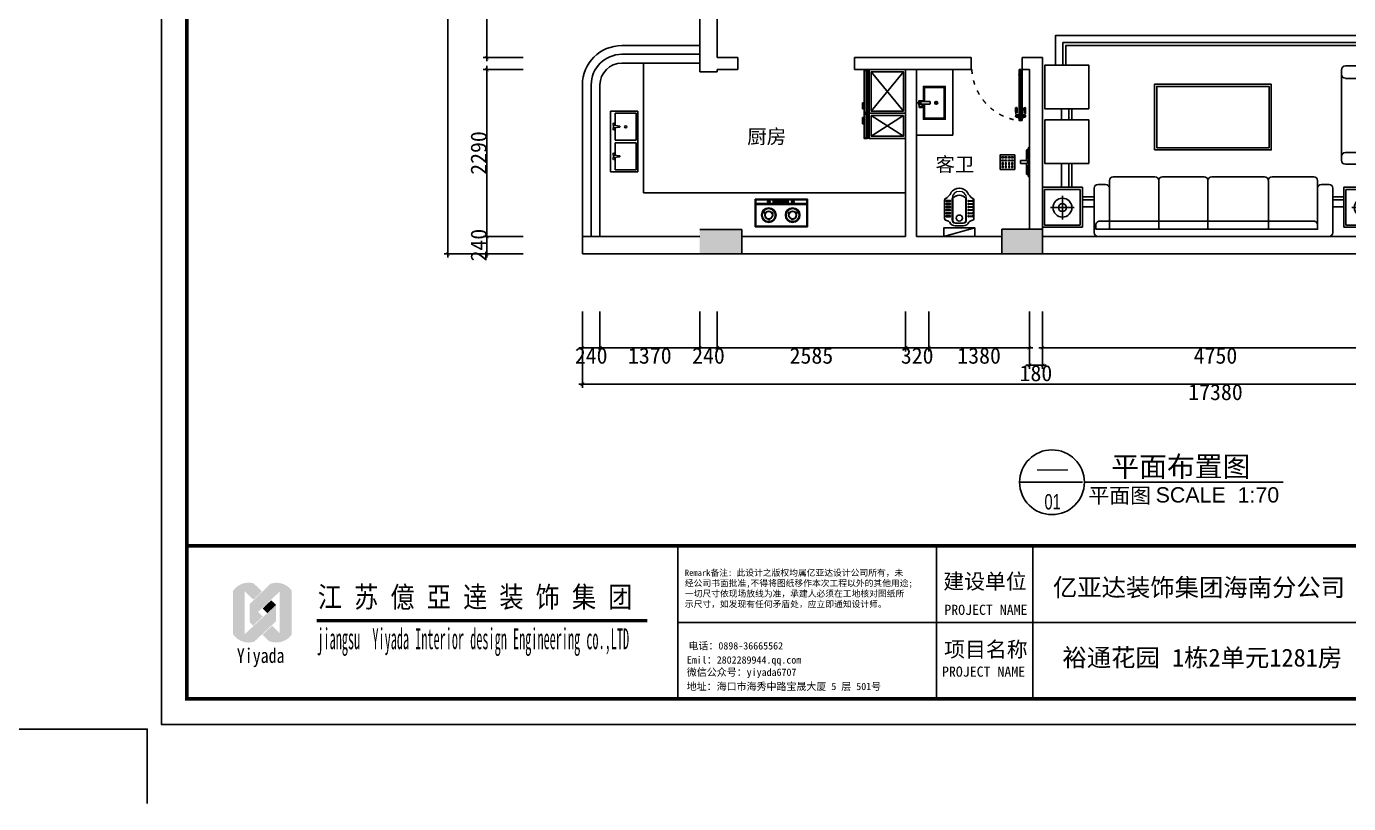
# Model space of a CAD drawing. Header units: millimetres. Extents: x 39175 to 431497, y 45587 to 68580.
# Drawn here: x 335368 to 353517, y 45587 to 56255 of the extents above; entities that cross this region are included whole.
import ezdxf
from ezdxf.enums import TextEntityAlignment as Align

# ---------------------------------------------------------------- set-up
doc = ezdxf.new("R2010")
doc.units = ezdxf.units.MM
doc.linetypes.add('ACAD_ISO03W100', pattern=[30, 12, -18])
doc.linetypes.add('HIDDEN2', pattern=[0.1875, 0.125, -0.0625])
for name, color, linetype in [('0-01图框模板说明', 2, 'Continuous'), ('0-02图框细线', 136, 'Continuous'), ('016-P平面家具', 51, 'Continuous'), ('06其他', 8, 'Continuous'), ('2', 2, 'Continuous'), ('4', 4, 'Continuous'), ('8', 8, 'Continuous'), ('TK', 1, 'Continuous')]:
    doc.layers.add(name, color=color, linetype=linetype)
doc.layers.add('0.09', color=8, linetype='Continuous', lineweight=9)
doc.layers.add('0.15', color=3, linetype='Continuous', lineweight=15)
doc.layers.add('Z not print', color=8, linetype='Continuous', plot=False)
doc.styles.add('ar', font='arial.ttf')
doc.styles.add('H1', font='')
doc.styles.add('ST', font='')
doc.styles.get("Standard").update_dxf_attribs({"font": ''})
doc.styles.add('黑体', font='simhei.ttf')
doc.styles.get('H1').set_extended_font_data('SimSun')
doc.styles.get('ST').set_extended_font_data('NSimSun')
doc.styles.get('Standard').set_extended_font_data('NSimSun')
doc.linetypes.add('FENCELINE1', pattern='A,6.35,-2.54,[133,ltypeshp.shx,S=2.54,R=0,X=-2.54,Y=0],-2.54,25.4', length=36.83)
doc.dimstyles.new('ISO-25', dxfattribs={"dimtxt": 220, "dimasz": 50, "dimexe": 50, "dimexo": 0.625, "dimtad": 2, "dimdec": 0, "dimtxsty": 'Standard', "dimblk": 'ARCHTICK', "dimcen": 2.5, "dimdle": 50, "dimclrd": 251, "dimclre": 251, "dimclrt": 51, "dimadec": 0, "dimazin": 0, "dimtfac": 1, "dimtdec": 0, "dimtix": 1, "dimtmove": 2, "dimatfit": 3, "dimfxl": 500, "dimfxlon": 1, "dimarcsym": 0})

# ---------------------------------------------------------------- blocks, each defined once
blk = doc.blocks.new('hgggg')
at = {"layer": '06其他', "linetype": 'ByBlock'}
h = blk.add_hatch(color=7, dxfattribs=at)
h.set_gradient(color1=(255, 241, 220), color2=(255, 110, 0), rotation=45, tint=1, name='HEMISPHERICAL')
h.paths.add_polyline_path([(3236.45, 404.6), (3236.45, 404.49, -0.16489), (3238.73, 404.49), (3240.42, 402.87), (3242.1, 404.5), (3240.44, 406.09, 0.313173)])
h = blk.add_hatch(color=20, dxfattribs=at)
h.set_gradient(color1=(255, 63, 0), color2=(253, 236, 196), tint=1, name='HEMISPHERICAL')
h.paths.add_polyline_path([(3236.45, 396.06, 0.322561), (3240.57, 394.61, -0.167756), (3238.73, 396.1), (3238.73, 404.49, 0.16489), (3236.45, 404.49)])
h = blk.add_hatch(color=16, dxfattribs=at)
h.set_gradient(color1=(127, 0, 0), color2=(204, 0, 0), rotation=135, tint=1, name='INVHEMISPHERICAL')
h.paths.add_polyline_path([(3239.73, 402.05), (3241.33, 400.45), (3245.63, 404.5, -0.337042), (3247.93, 404.67, 0.33371), (3243.79, 405.98)])
h = blk.add_hatch(color=1, dxfattribs=at)
h.set_gradient(color1=(255, 0, 0), color2=(255, 127, 0), tint=1, name='INVHEMISPHERICAL')
h.paths.add_polyline_path([(3247.93, 404.67, 0.339601), (3245.61, 404.49), (3245.61, 396.3, -0.318809), (3243.51, 394.73, 0.343219), (3247.93, 395.99)])
h = blk.add_hatch(color=18, dxfattribs=at)
h.set_gradient(color1=(76, 0, 0), color2=(127, 0, 0), rotation=45, tint=1, name='CURVED')
h.paths.add_polyline_path([(3239.73, 402.05), (3239.73, 398.39), (3240.37, 397.77), (3242.25, 399.53)])
h = blk.add_hatch(color=11, dxfattribs=at)
h.set_gradient(color1=(254, 140, 88), color2=(97, 0, 2), rotation=45, tint=1, name='HEMISPHERICAL')
h.paths.add_polyline_path([(3242.22, 401.14), (3243.16, 400.23), (3244.88, 401.83), (3243.92, 402.75)])
h = blk.add_hatch(color=20, dxfattribs=at)
h.set_gradient(color1=(255, 63, 0), color2=(253, 236, 196), rotation=45, tint=1)
h.paths.add_polyline_path([(3238.73, 396.1, 0.167756), (3240.57, 394.61), (3244.88, 398.63), (3244.88, 401.83)])
h = blk.add_hatch(color=16, dxfattribs=at)
h.set_gradient(color1=(127, 0, 0), color2=(204, 0, 0), rotation=45, tint=1, name='CURVED')
h.paths.add_polyline_path([(3245.61, 396.3), (3244.1, 397.75), (3242.21, 395.99), (3243.51, 394.73, 0.318809)])
at = {"layer": '0-01图框模板说明', "color": 2, "const_width": 0.724}
blk.add_lwpolyline([(3637.38, 670.41), (3637.38, 383.41), (3227.38, 383.41), (3227.38, 670.41)], close=True, dxfattribs=at)
blk.add_lwpolyline([(3637.38, 413.41), (3227.33, 413.41)], dxfattribs=at)
at = {"layer": '0-02图框细线'}
for p, q in [((3323.65, 383.41), (3323.65, 413.41)), ((3374.42, 383.24), (3374.42, 413.41)), ((3393.31, 383.24), (3393.31, 413.41)), ((3323.65, 398.41), (3637.38, 398.41))]:
    blk.add_line(p, q, dxfattribs=at)
blk.add_lwpolyline([(3642.38, 675.41), (3642.38, 378.41), (3222.38, 378.41), (3222.38, 675.41)], close=True, dxfattribs=at)
at = {"layer": '0-02图框细线', "ltscale": 0.2, "const_width": 0.666}
blk.add_lwpolyline([(3252.82, 398.77), (3317.66, 398.77)], dxfattribs=at)
at = {"layer": 'Z not print', "color": 5}
for points in [[(3219.62, 362.88), (3219.62, 377.48), (3205.02, 377.48)], [(3645.14, 362.88), (3645.14, 377.48), (3659.75, 377.48)]]:
    blk.add_lwpolyline(points, dxfattribs=at)
at = {"layer": '0-02图框细线'}
for s, insert, char_height, attachment_point in [('{\\fSimHei|b0|i0|c134|p2;Remark备注: 此设计之版权均属亿亚达设计公司所有，未\\P经公司书面批准,不得将图纸移作本次工程以外的其他用途;\\P一切尺寸依现场放线为准，承建人必须在工地核对图纸所\\P示尺寸，如发现有任何矛盾处，应立即通知设计师。}', (3325.04, 401.2), 1.2293, 7), ('{\\fSimSun|b0|i0|c134|p2;建设单位}', (3375.72, 406.29), 3, 4), ('{\\fSimSun|b0|i0|c134|p2;PROJECT NAME}', (3375.92, 400.86), 2, 4), ('{\\fSimSun|b0|i0|c134|p2;电话：0898-36665562  }', (3325.75, 393.73), 1.4341, 4), ('{\\fSimSun|b0|i0|c134|p2;项目名称}', (3375.89, 392.95), 3, 4), ('{\\fSimSun|b0|i0|c134|p2;Emil：2802289944.qq.com}', (3325.43, 390.84), 1.4341, 4), ('{\\fSimSun|b0|i0|c134|p2;微信公众号：yiyada6707}', (3325.43, 388.43), 1.4341, 4), ('{\\fSimSun|b0|i0|c134|p2;PROJECT NAME}', (3375.46, 388.74), 2, 4), ('{\\fSimSun|b0|i0|c134|p2;地址：海口市海秀中路宝晟大厦 5 层 501号}', (3325.41, 385.76), 1.4341, 4)]:
    blk.add_mtext(s, dxfattribs=dict(at, insert=insert, char_height=char_height, attachment_point=attachment_point))
at = {"layer": '0-02图框细线', "attachment_point": 5, "style": '黑体'}
for s, insert, char_height in [('亿亚达装饰集团海南分公司', (3425.87, 405.07), 3.5), ('{\\fSimSun|b0|i0|c134|p2;\\H0.875x;裕通花园 1栋2单元1281房\\H1.143x; }', (3426.52, 391.31), 4)]:
    blk.add_mtext(s, dxfattribs=dict(at, insert=insert, char_height=char_height))
at = {"layer": 'TK', "color": 150, "style": 'H1'}
for s, height, width, p in [('江 苏 億 亞 逹 装 饰 集 团', 4.0976, 0.85, (3253.05, 401.34)), ('jiangsu  Yiyada Interior design Engineering co.,LTD', 4.0976, 0.43, (3252.98, 393.15)), ('Yiyada ', 2.868, 0.8, (3237.17, 390.46))]:
    blk.add_text(s, height=height, dxfattribs=dict(at, width=width)).set_placement(p)
blk = doc.blocks.new('_ArchTick')
at = {"color": 0, "linetype": 'ByBlock', "const_width": 0.15}
blk.add_lwpolyline([(-0.5, -0.5), (0.5, 0.5)], dxfattribs=at)
blk = doc.blocks.new('*D75')
at = {"color": 251, "lineweight": -2, "transparency": 16777216}
for p, q in [((343000, 52344), (343000, 51794)), ((343240, 52344), (343240, 51794)), ((343000, 51844), (342950, 51844)), ((343000, 51844), (343240, 51844)), ((343240, 51844), (343290, 51844))]:
    blk.add_line(p, q, dxfattribs=at)
at = {"layer": 'Defpoints', "color": 0, "transparency": 16777216}
for p in [(343000, 53373), (343240, 53373), (343240, 51844)]:
    blk.add_point(p, dxfattribs=at)
at = {"color": 251, "lineweight": -2, "transparency": 16777216, "xscale": 50, "yscale": 50, "zscale": 50}
blk.add_blockref('_ArchTick', (343000, 51844), dxfattribs=at)
at = {"color": 251, "lineweight": -2, "transparency": 16777216, "xscale": 50, "yscale": 50, "zscale": 50, "rotation": 180}
blk.add_blockref('_ArchTick', (343240, 51844), dxfattribs=at)
at = {"color": 51, "transparency": 16777216, "insert": (343120, 51734), "char_height": 220, "attachment_point": 5}
blk.add_mtext('240', dxfattribs=at)
blk = doc.blocks.new('*D76')
at = {"color": 251, "lineweight": -2, "transparency": 16777216}
for p, q in [((343240, 52344), (343240, 51794)), ((344610, 52344), (344610, 51794)), ((343190, 51844), (344660, 51844))]:
    blk.add_line(p, q, dxfattribs=at)
at = {"layer": 'Defpoints', "color": 0, "transparency": 16777216}
for p in [(343240, 53373), (344610, 53373), (344610, 51844)]:
    blk.add_point(p, dxfattribs=at)
at = {"color": 251, "lineweight": -2, "transparency": 16777216, "xscale": 50, "yscale": 50, "zscale": 50, "rotation": 180}
blk.add_blockref('_ArchTick', (343240, 51844), dxfattribs=at)
at = {"color": 251, "lineweight": -2, "transparency": 16777216, "xscale": 50, "yscale": 50, "zscale": 50}
blk.add_blockref('_ArchTick', (344610, 51844), dxfattribs=at)
at = {"color": 51, "transparency": 16777216, "insert": (343925, 51734), "char_height": 220, "attachment_point": 5}
blk.add_mtext('1370', dxfattribs=at)
blk = doc.blocks.new('*D86')
at = {"color": 251, "lineweight": -2, "transparency": 16777216}
for p, q in [((344610, 52344), (344610, 51794)), ((344850, 52344), (344850, 51794)), ((344610, 51844), (344560, 51844)), ((344610, 51844), (344850, 51844)), ((344850, 51844), (344900, 51844))]:
    blk.add_line(p, q, dxfattribs=at)
at = {"layer": 'Defpoints', "color": 0, "transparency": 16777216}
for p in [(344610, 53373), (344850, 53468), (344850, 51844)]:
    blk.add_point(p, dxfattribs=at)
at = {"color": 251, "lineweight": -2, "transparency": 16777216, "xscale": 50, "yscale": 50, "zscale": 50}
blk.add_blockref('_ArchTick', (344610, 51844), dxfattribs=at)
at = {"color": 251, "lineweight": -2, "transparency": 16777216, "xscale": 50, "yscale": 50, "zscale": 50, "rotation": 180}
blk.add_blockref('_ArchTick', (344850, 51844), dxfattribs=at)
at = {"color": 51, "transparency": 16777216, "insert": (344730, 51734), "char_height": 220, "attachment_point": 5}
blk.add_mtext('240', dxfattribs=at)
blk = doc.blocks.new('*D77')
at = {"color": 251, "lineweight": -2, "transparency": 16777216}
for p, q in [((344850, 52344), (344850, 51794)), ((347435, 52344), (347435, 51794)), ((344800, 51844), (347485, 51844))]:
    blk.add_line(p, q, dxfattribs=at)
at = {"layer": 'Defpoints', "color": 0, "transparency": 16777216}
for p in [(344850, 53468), (347435, 53373), (347435, 51844)]:
    blk.add_point(p, dxfattribs=at)
at = {"color": 251, "lineweight": -2, "transparency": 16777216, "xscale": 50, "yscale": 50, "zscale": 50, "rotation": 180}
blk.add_blockref('_ArchTick', (344850, 51844), dxfattribs=at)
at = {"color": 251, "lineweight": -2, "transparency": 16777216, "xscale": 50, "yscale": 50, "zscale": 50}
blk.add_blockref('_ArchTick', (347435, 51844), dxfattribs=at)
at = {"color": 51, "transparency": 16777216, "insert": (346143, 51734), "char_height": 220, "attachment_point": 5}
blk.add_mtext('2585', dxfattribs=at)
blk = doc.blocks.new('*D87')
at = {"color": 251, "lineweight": -2, "transparency": 16777216}
for p, q in [((347435, 52344), (347435, 51794)), ((347755, 52344), (347755, 51794)), ((347435, 51844), (347385, 51844)), ((347435, 51844), (347755, 51844)), ((347755, 51844), (347805, 51844))]:
    blk.add_line(p, q, dxfattribs=at)
at = {"layer": 'Defpoints', "color": 0, "transparency": 16777216}
for p in [(347435, 53373), (347755, 53373), (347755, 51844)]:
    blk.add_point(p, dxfattribs=at)
at = {"color": 251, "lineweight": -2, "transparency": 16777216, "xscale": 50, "yscale": 50, "zscale": 50}
blk.add_blockref('_ArchTick', (347435, 51844), dxfattribs=at)
at = {"color": 251, "lineweight": -2, "transparency": 16777216, "xscale": 50, "yscale": 50, "zscale": 50, "rotation": 180}
blk.add_blockref('_ArchTick', (347755, 51844), dxfattribs=at)
at = {"color": 51, "transparency": 16777216, "insert": (347595, 51734), "char_height": 220, "attachment_point": 5}
blk.add_mtext('320', dxfattribs=at)
blk = doc.blocks.new('*D78')
at = {"color": 251, "lineweight": -2, "transparency": 16777216}
for p, q in [((347755, 52344), (347755, 51794)), ((349135, 52344), (349135, 51794)), ((347705, 51844), (349185, 51844))]:
    blk.add_line(p, q, dxfattribs=at)
at = {"layer": 'Defpoints', "color": 0, "transparency": 16777216}
for p in [(347755, 53373), (349135, 53473), (349135, 51844)]:
    blk.add_point(p, dxfattribs=at)
at = {"color": 251, "lineweight": -2, "transparency": 16777216, "xscale": 50, "yscale": 50, "zscale": 50, "rotation": 180}
blk.add_blockref('_ArchTick', (347755, 51844), dxfattribs=at)
at = {"color": 251, "lineweight": -2, "transparency": 16777216, "xscale": 50, "yscale": 50, "zscale": 50}
blk.add_blockref('_ArchTick', (349135, 51844), dxfattribs=at)
at = {"color": 51, "transparency": 16777216, "insert": (348445, 51734), "char_height": 220, "attachment_point": 5}
blk.add_mtext('1380', dxfattribs=at)
blk = doc.blocks.new('*D88')
at = {"color": 251, "lineweight": -2, "transparency": 16777216}
for p, q in [((349135, 52104), (349135, 51554)), ((349315, 52104), (349315, 51554)), ((349135, 51604), (349085, 51604)), ((349135, 51604), (349315, 51604)), ((349315, 51604), (349365, 51604))]:
    blk.add_line(p, q, dxfattribs=at)
at = {"layer": 'Defpoints', "color": 0, "transparency": 16777216}
for p in [(349135, 53473), (349315, 53133), (349315, 51604)]:
    blk.add_point(p, dxfattribs=at)
at = {"color": 251, "lineweight": -2, "transparency": 16777216, "xscale": 50, "yscale": 50, "zscale": 50}
blk.add_blockref('_ArchTick', (349135, 51604), dxfattribs=at)
at = {"color": 251, "lineweight": -2, "transparency": 16777216, "xscale": 50, "yscale": 50, "zscale": 50, "rotation": 180}
blk.add_blockref('_ArchTick', (349315, 51604), dxfattribs=at)
at = {"color": 51, "transparency": 16777216, "insert": (349225, 51494), "char_height": 220, "attachment_point": 5}
blk.add_mtext('180', dxfattribs=at)
blk = doc.blocks.new('*D79')
at = {"color": 251, "lineweight": -2, "transparency": 16777216}
for p, q in [((349315, 52344), (349315, 51794)), ((354065, 52344), (354065, 51794)), ((349265, 51844), (354115, 51844))]:
    blk.add_line(p, q, dxfattribs=at)
at = {"layer": 'Defpoints', "color": 0, "transparency": 16777216}
for p in [(349315, 53373), (354065, 53373), (354065, 51844)]:
    blk.add_point(p, dxfattribs=at)
at = {"color": 251, "lineweight": -2, "transparency": 16777216, "xscale": 50, "yscale": 50, "zscale": 50, "rotation": 180}
blk.add_blockref('_ArchTick', (349315, 51844), dxfattribs=at)
at = {"color": 251, "lineweight": -2, "transparency": 16777216, "xscale": 50, "yscale": 50, "zscale": 50}
blk.add_blockref('_ArchTick', (354065, 51844), dxfattribs=at)
at = {"color": 51, "transparency": 16777216, "insert": (351690, 51734), "char_height": 220, "attachment_point": 5}
blk.add_mtext('4750', dxfattribs=at)
blk = doc.blocks.new('*D106')
at = {"color": 251, "lineweight": -2, "transparency": 16777216}
for p, q in [((342187, 53373), (341637, 53373)), ((341687, 53373), (341687, 53423)), ((341687, 53133), (341687, 53373)), ((342187, 53133), (341637, 53133)), ((341687, 53133), (341687, 53083))]:
    blk.add_line(p, q, dxfattribs=at)
at = {"layer": 'Defpoints', "color": 0, "transparency": 16777216}
for p in [(341687, 53373), (343240, 53373), (343000, 53133)]:
    blk.add_point(p, dxfattribs=at)
at = {"color": 251, "lineweight": -2, "transparency": 16777216, "xscale": 50, "yscale": 50, "zscale": 50}
for p, rotation in [((341687, 53373), 270), ((341687, 53133), 90)]:
    blk.add_blockref('_ArchTick', p, dxfattribs=dict(at, rotation=rotation))
at = {"color": 51, "transparency": 16777216, "insert": (341576, 53253), "char_height": 220, "attachment_point": 5, "rotation": 90}
blk.add_mtext('240', dxfattribs=at)
blk = doc.blocks.new('*D107')
at = {"color": 251, "lineweight": -2, "transparency": 16777216}
for p, q in [((342187, 55663), (341637, 55663)), ((341687, 53323), (341687, 55713)), ((342187, 53373), (341637, 53373))]:
    blk.add_line(p, q, dxfattribs=at)
at = {"layer": 'Defpoints', "color": 0, "transparency": 16777216}
for p in [(341687, 55663), (349035, 55663), (343240, 53373)]:
    blk.add_point(p, dxfattribs=at)
at = {"color": 251, "lineweight": -2, "transparency": 16777216, "xscale": 50, "yscale": 50, "zscale": 50}
for p, rotation in [((341687, 55663), 90), ((341687, 53373), 270)]:
    blk.add_blockref('_ArchTick', p, dxfattribs=dict(at, rotation=rotation))
at = {"color": 51, "transparency": 16777216, "insert": (341576, 54518), "char_height": 220, "attachment_point": 5, "rotation": 90}
blk.add_mtext('2290', dxfattribs=at)
blk = doc.blocks.new('*D108')
at = {"color": 251, "lineweight": -2, "transparency": 16777216}
for p, q in [((342187, 58358), (341637, 58358)), ((341687, 55778), (341687, 58408)), ((342187, 55828), (341637, 55828))]:
    blk.add_line(p, q, dxfattribs=at)
at = {"layer": 'Defpoints', "color": 0, "transparency": 16777216}
for p in [(341687, 58358), (345115, 58358), (344850, 55828)]:
    blk.add_point(p, dxfattribs=at)
at = {"color": 251, "lineweight": -2, "transparency": 16777216, "xscale": 50, "yscale": 50, "zscale": 50}
for p, rotation in [((341687, 58358), 90), ((341687, 55828), 270)]:
    blk.add_blockref('_ArchTick', p, dxfattribs=dict(at, rotation=rotation))
at = {"color": 51, "transparency": 16777216, "insert": (341576, 57093), "char_height": 220, "attachment_point": 5, "rotation": 90}
blk.add_mtext('2530', dxfattribs=at)
blk = doc.blocks.new('*D84')
at = {"color": 251, "lineweight": -2, "transparency": 16777216}
for p, q in [((343000, 51844), (343000, 51294)), ((360380, 51844), (360380, 51294)), ((342950, 51344), (360430, 51344))]:
    blk.add_line(p, q, dxfattribs=at)
at = {"layer": 'Defpoints', "color": 0, "transparency": 16777216}
for p in [(360380, 54378), (343000, 53133), (360380, 51344)]:
    blk.add_point(p, dxfattribs=at)
at = {"color": 251, "lineweight": -2, "transparency": 16777216, "xscale": 50, "yscale": 50, "zscale": 50, "rotation": 180}
blk.add_blockref('_ArchTick', (343000, 51344), dxfattribs=at)
at = {"color": 251, "lineweight": -2, "transparency": 16777216, "xscale": 50, "yscale": 50, "zscale": 50}
blk.add_blockref('_ArchTick', (360380, 51344), dxfattribs=at)
at = {"color": 51, "transparency": 16777216, "insert": (351690, 51234), "char_height": 220, "attachment_point": 5}
blk.add_mtext('17380', dxfattribs=at)
blk = doc.blocks.new('*D115')
at = {"color": 251, "lineweight": -2, "transparency": 16777216}
for p, q in [((341652, 63393), (341102, 63393)), ((341152, 53083), (341152, 63443)), ((341652, 53133), (341102, 53133))]:
    blk.add_line(p, q, dxfattribs=at)
at = {"layer": 'Defpoints', "color": 0, "transparency": 16777216}
for p in [(341152, 63393), (343000, 63393), (343000, 53133)]:
    blk.add_point(p, dxfattribs=at)
at = {"color": 251, "lineweight": -2, "transparency": 16777216, "xscale": 50, "yscale": 50, "zscale": 50}
for p, rotation in [((341152, 63393), 90), ((341152, 53133), 270)]:
    blk.add_blockref('_ArchTick', p, dxfattribs=dict(at, rotation=rotation))
at = {"color": 51, "transparency": 16777216, "insert": (341041, 58263), "char_height": 220, "attachment_point": 5, "rotation": 90}
blk.add_mtext('10260', dxfattribs=at)
blk = doc.blocks.new('mq')
at = {"layer": '2', "color": 51}
for p, q in [((33971, 22093), (33971, 22391)), ((33971, 22391), (34671, 22391)), ((34671, 22391), (34671, 22093)), ((34681, 22093), (33961, 22093)), ((34681, 22081), (33961, 22081)), ((34671, 22031), (33971, 22031)), ((34443, 22063), (34218, 22063)), ((34443, 22049), (34218, 22049))]:
    blk.add_line(p, q, dxfattribs=at)
at = {"layer": '2', "color": 250}
for p, q in [((34130, 22226), (34102, 22210)), ((34133, 22222), (34104, 22205)), ((34135, 22217), (34107, 22201)), ((34162, 22281), (34162, 22314)), ((34167, 22281), (34167, 22314)), ((34172, 22281), (34172, 22314)), ((34199, 22217), (34227, 22201)), ((34201, 22222), (34230, 22205)), ((34204, 22226), (34232, 22210)), ((34458, 22226), (34430, 22210)), ((34461, 22222), (34432, 22205)), ((34463, 22217), (34435, 22201)), ((34490, 22281), (34490, 22314)), ((34495, 22281), (34495, 22314)), ((34500, 22281), (34500, 22314)), ((34527, 22217), (34555, 22201)), ((34529, 22222), (34558, 22205)), ((34532, 22226), (34560, 22210)), ((34159, 22033), (34159, 22077)), ((34159, 22077), (34167, 22077)), ((34167, 22033), (34159, 22033)), ((34167, 22077), (34167, 22033)), ((34443, 22068), (34218, 22068)), ((34443, 22044), (34218, 22044)), ((34491, 22033), (34491, 22077)), ((34491, 22077), (34498, 22077)), ((34498, 22033), (34491, 22033)), ((34498, 22077), (34498, 22033))]:
    blk.add_line(p, q, dxfattribs=at)
at = {"layer": '2', "color": 33}
for p, q in [((33971, 22031), (33971, 22081)), ((34671, 22081), (34671, 22031))]:
    blk.add_line(p, q, dxfattribs=at)
at = {"layer": '2', "color": 250}
for centre, radius in [((34167, 22241), 100), ((34495, 22241), 100), ((34167, 22241), 55), ((34495, 22241), 55)]:
    blk.add_circle(centre, radius, dxfattribs=at)
at = {"layer": '2', "color": 51}
for centre, radius in [((34167, 22241), 90), ((34495, 22241), 90), ((34167, 22241), 50), ((34495, 22241), 50)]:
    blk.add_circle(centre, radius, dxfattribs=at)
at = {"layer": '2', "color": 250}
for centre, start, end in [((34163, 22055), 102.5045, 257.4955), ((34163, 22055), 281.0375, 78.9625), ((34495, 22055), 102.5045, 257.4955), ((34495, 22055), 281.0375, 78.9625)]:
    blk.add_arc(centre, 18.4, start, end, dxfattribs=at)
at = {"layer": '4', "color": 51}
for p, q in [((33961, 22021), (33961, 22401)), ((33961, 22401), (34681, 22401)), ((34681, 22401), (34681, 22021)), ((34681, 22021), (33961, 22021))]:
    blk.add_line(p, q, dxfattribs=at)
blk = doc.blocks.new('xsc')
at = {"layer": '2', "color": 250}
for p, q in [((35673, 21803), (35388, 21803)), ((35388, 21803), (35388, 21434)), ((35673, 21634), (35673, 21803)), ((35611, 21624), (35695, 21637)), ((35611, 21612), (35611, 21624)), ((35696, 21602), (35611, 21612)), ((35673, 21434), (35673, 21604)), ((35695, 21637), (35696, 21602)), ((35388, 21434), (35673, 21434)), ((35673, 21394), (35388, 21394)), ((35388, 21394), (35388, 21024)), ((35673, 21225), (35673, 21394)), ((35611, 21215), (35695, 21228)), ((35611, 21202), (35611, 21215)), ((35696, 21192), (35611, 21202)), ((35673, 21024), (35673, 21195)), ((35695, 21228), (35696, 21192)), ((35388, 21024), (35673, 21024))]:
    blk.add_line(p, q, dxfattribs=at)
for centre, radius in [((35529, 21614), 14.8), ((35691, 21651), 12.8), ((35692, 21588), 12.8), ((35691, 21241), 12.8), ((35692, 21179), 12.8)]:
    blk.add_circle(centre, radius, dxfattribs=at)
at = {"layer": '4', "color": 51}
for p, q in [((35362, 21829), (35362, 20999)), ((35740, 21829), (35362, 21829)), ((35740, 20999), (35740, 21829)), ((35362, 20999), (35740, 20999))]:
    blk.add_line(p, q, dxfattribs=at)
blk = doc.blocks.new('2111')
at = {"color": 8, "linetype": 'HIDDEN2', "ltscale": 25}
blk.add_lwpolyline([(679758, -358585), (679698, -358585), (679698, -358579, -0.414214), (679700, -358577), (679756, -358577, -0.414214), (679758, -358579)], format="xyb", close=True, dxfattribs=at)
blk.add_lwpolyline([(679716, -358577), (679716, -358549, -0.414214), (679728, -358537), (679843, -358537, -0.414214), (679848, -358542), (679848, -358555, -0.414214), (679843, -358560), (679738, -358560, 0.414214), (679736, -358562), (679736, -358577)], format="xyb", dxfattribs=at)
at = {"layer": '8', "color": 250, "linetype": 'HIDDEN2', "ltscale": 1.5}
for p, q in [((679840, -358560), (679840, -358537)), ((679845, -358559), (679845, -358538)), ((679846, -358559), (679846, -358538)), ((679846, -358558), (679846, -358539))]:
    blk.add_line(p, q, dxfattribs=at)
blk.add_lwpolyline([(679756, -358585), (679699, -358585), (679699, -358579, -0.414214), (679700, -358579), (679756, -358579, -0.414214), (679756, -358579)], format="xyb", close=True, dxfattribs=at)
blk.add_lwpolyline([(679718, -358577), (679718, -358549, -0.414214), (679728, -358539), (679846, -358539), (679846, -358558), (679738, -358558, 0.414214), (679734, -358562), (679734, -358577)], format="xyb", dxfattribs=at)
for centre, radius, start, end in [((679734, -358545), 18.8, 194.024, 275.2908), ((679741, -358548), 13.1, 122.6197, 245.8556), ((679813, -358548), 59.5, 169.8168, 191.4777)]:
    blk.add_arc(centre, radius, start, end, dxfattribs=at)
blk = doc.blocks.new('hgfhjgdjhgjkgk')
at = {"layer": '016-P平面家具', "ltscale": 10}
h = blk.add_hatch(dxfattribs=at)
h.set_pattern_fill('ANSI34', color=250, scale=1.777778, style=0)
h.set_pattern_definition([(225, (42806.6198, 46109.81), (0.94281, -0.94281), []), (225, (42806.3055, 46109.81), (0.94281, -0.94281), []), (225, (42805.9913, 46109.81), (0.94281, -0.94281), []), (225, (42805.677, 46109.81), (0.94281, -0.94281), [])])
h.paths.add_polyline_path([(42798, 46094), (42799, 46094), (42799, 46109), (42806, 46109), (42806, 46094), (42807, 46094), (42807, 46110), (42798, 46110)])
h = blk.add_hatch(dxfattribs=at)
h.set_pattern_fill('ANSI34', color=250, scale=1.777778, style=0)
h.set_pattern_definition([(315, (43367.7149, 46109.81), (-0.94281, -0.94281), []), (315, (43368.0291, 46109.81), (-0.94281, -0.94281), []), (315, (43368.3434, 46109.81), (-0.94281, -0.94281), []), (315, (43368.6577, 46109.81), (-0.94281, -0.94281), [])])
h.paths.add_polyline_path([(43377, 46094), (43376, 46094), (43376, 46109), (43369, 46109), (43369, 46094), (43368, 46094), (43368, 46110), (43377, 46110)])
h = blk.add_hatch(dxfattribs=at)
h.set_pattern_fill('ANSI34', color=250, scale=1.777778, style=0)
h.set_pattern_definition([(135, (42815.5087, 46064.4767), (0.94281, 0.94281), []), (135, (42815.1944, 46064.4767), (0.94281, 0.94281), []), (135, (42814.8802, 46064.4767), (0.94281, 0.94281), []), (135, (42814.5659, 46064.4767), (0.94281, 0.94281), [])])
h.paths.add_polyline_path([(42807, 46080), (42808, 46080), (42808, 46065), (42815, 46065), (42815, 46080), (42816, 46080), (42816, 46064), (42807, 46064)])
h = blk.add_hatch(dxfattribs=at)
h.set_pattern_fill('DOLMIT', color=250, scale=0.3, style=0)
h.set_pattern_definition([(0, (42974.1673, 46082.1434), (0, 1.905), []), (45, (42974.1673, 46082.1434), (-3.81, 3.81), [2.69408, -5.38815])])
h.paths.add_polyline_path([(43200, 46082), (43200, 46092), (42974, 46092), (42974, 46082)])
h = blk.add_hatch(dxfattribs=at)
h.set_pattern_fill('ANSI34', color=250, scale=1.777778, style=0)
h.set_pattern_definition([(45, (43358.826, 46064.4767), (-0.94281, 0.94281), []), (45, (43359.1402, 46064.4767), (-0.94281, 0.94281), []), (45, (43359.4545, 46064.4767), (-0.94281, 0.94281), []), (45, (43359.7688, 46064.4767), (-0.94281, 0.94281), [])])
h.paths.add_polyline_path([(43368, 46080), (43367, 46080), (43367, 46065), (43360, 46065), (43360, 46080), (43359, 46080), (43359, 46064), (43368, 46064)])
at = {"layer": '016-P平面家具', "color": 250, "linetype": 'ByBlock'}
for p, q in [((42740, 46104), (43434, 46104)), ((42740, 46070), (42740, 46104)), ((42748, 46070), (42748, 46104)), ((43426, 46104), (43426, 46070)), ((43434, 46104), (43434, 46070)), ((43434, 46070), (42740, 46070)), ((43426, 46092), (42748, 46092)), ((43426, 46082), (42748, 46082)), ((42974, 46082), (42974, 46092)), ((43200, 46082), (43200, 46092))]:
    blk.add_line(p, q, dxfattribs=at)
at = {"layer": '016-P平面家具', "color": 51, "linetype": 'ByBlock'}
blk.add_lwpolyline([(42737, 46107), (43437, 46107), (43437, 46067), (42737, 46067)], close=True, dxfattribs=at)
at = {"layer": '016-P平面家具', "color": 8, "ltscale": 10}
for points in [[(42807, 46092), (42807, 46110), (42798, 46110), (42798, 46092)], [(42806, 46092), (42806, 46109), (42799, 46109), (42799, 46092)], [(43368, 46092), (43368, 46110), (43377, 46110), (43377, 46092)], [(43369, 46092), (43369, 46109), (43376, 46109), (43376, 46092)], [(42816, 46082), (42816, 46064), (42807, 46064), (42807, 46082)], [(42815, 46082), (42815, 46065), (42808, 46065), (42808, 46082)], [(43359, 46082), (43359, 46064), (43368, 46064), (43368, 46082)], [(43360, 46082), (43360, 46065), (43367, 46065), (43367, 46082)]]:
    blk.add_lwpolyline(points, dxfattribs=at)
blk = doc.blocks.new('人工流产')
at = {"color": 51}
for p, q in [((106068, 5138), (105952, 5138)), ((106068, 5101), (105952, 5101)), ((105809, 5044), (105809, 4780)), ((105919, 5059), (105919, 4765)), ((106101, 5059), (106101, 4765)), ((106211, 5044), (106211, 4780))]:
    blk.add_line(p, q, dxfattribs=at)
blk.add_circle((106010, 5032), 41.6, dxfattribs=at)
for centre, radius, start, end in [((105803, 5174), 115, 280.137, 308.1081), ((105952, 5059), 79.3, 90, 156.9313), ((105961, 5059), 42, 90, 180), ((106059, 5059), 42, 0, 90), ((106068, 5059), 79.3, 23.0687, 90), ((106157, 5097), 16.8, 203.0687, 231.8919), ((106218, 5174), 115, 231.8919, 259.863), ((105826, 5044), 16.8, 100.137, 180), ((106194, 5044), 16.8, 0, 79.863), ((105826, 4780), 16.8, 180, 259.863), ((105715, 4593), 202, 26.1025, 57.7527), ((106010, 4833), 114, 216.6792, 323.3208), ((106305, 4593), 202, 122.2473, 153.8975), ((106194, 4780), 16.8, 280.137, 0), ((106012, 4763), 142, 214.9928, 269.0254), ((106008, 4763), 142, 270.9746, 325.0072)]:
    blk.add_arc(centre, radius, start, end, dxfattribs=at)
blk.add_arc((105863, 5097), 16.8, 308.1081, 336.9313)
at = {"layer": '0.09', "color": 8}
for p, q in [((105833, 5014), (105883, 5014)), ((105883, 5000), (105833, 5000)), ((105833, 4972), (105883, 4972)), ((105883, 4958), (105833, 4958)), ((105833, 4930), (105883, 4930)), ((105883, 4916), (105833, 4916)), ((106187, 5014), (106137, 5014)), ((106137, 5000), (106187, 5000)), ((106187, 4972), (106137, 4972)), ((106137, 4958), (106187, 4958)), ((106187, 4930), (106137, 4930)), ((106137, 4916), (106187, 4916)), ((105833, 4888), (105883, 4888)), ((105883, 4874), (105833, 4874)), ((105833, 4846), (105883, 4846)), ((105883, 4832), (105833, 4832)), ((105833, 4804), (105883, 4804)), ((105883, 4790), (105833, 4790)), ((106187, 4888), (106137, 4888)), ((106137, 4874), (106187, 4874)), ((106187, 4846), (106137, 4846)), ((106137, 4832), (106187, 4832)), ((106187, 4804), (106137, 4804)), ((106137, 4790), (106187, 4790))]:
    blk.add_line(p, q, dxfattribs=at)
for centre, start, end in [((105831, 5007), 73.7392, 286.2608), ((105831, 4965), 73.7392, 286.2608), ((105831, 4923), 73.7392, 286.2608), ((105885, 5007), 253.7392, 106.2608), ((105885, 4965), 253.7392, 106.2608), ((105885, 4923), 253.7392, 106.2608), ((106135, 5007), 73.7392, 286.2608), ((106135, 4965), 73.7392, 286.2608), ((106135, 4923), 73.7392, 286.2608), ((106189, 5007), 253.7392, 106.2608), ((106189, 4965), 253.7392, 106.2608), ((106189, 4923), 253.7392, 106.2608), ((105831, 4881), 73.7392, 286.2608), ((105831, 4839), 73.7392, 286.2608), ((105831, 4797), 73.7392, 286.2608), ((105885, 4881), 253.7392, 106.2608), ((105885, 4839), 253.7392, 106.2608), ((105885, 4797), 253.7392, 106.2608), ((106135, 4881), 73.7392, 286.2608), ((106135, 4839), 73.7392, 286.2608), ((106135, 4797), 73.7392, 286.2608), ((106189, 4881), 253.7392, 106.2608), ((106189, 4839), 253.7392, 106.2608), ((106189, 4797), 253.7392, 106.2608)]:
    blk.add_arc(centre, 7.37, start, end, dxfattribs=at)
at = {"layer": '0.15', "color": 8}
for p, q in [((105910, 5059), (105910, 4765)), ((106110, 5059), (106110, 4765))]:
    blk.add_line(p, q, dxfattribs=at)
for centre, radius, start, end in [((105952, 5059), 42, 90, 180), ((106068, 5059), 42, 0, 90), ((106010, 4765), 100, 180, 0)]:
    blk.add_arc(centre, radius, start, end, dxfattribs=at)
blk = doc.blocks.new('dhgfh')
at = {"color": 51}
blk.add_line((30654, 67959, 0), (30654, 67918, 0), dxfattribs=at)
blk.add_lwpolyline([(30619, 67975), (30828, 67975), (30828, 68275), (30378, 68275), (30378, 67975), (30586, 67975)], dxfattribs=at)
at = {"color": 250}
blk.add_lwpolyline([(30619, 67990), (30813, 67990), (30813, 68260), (30393, 68260), (30393, 67990), (30586, 67990)], dxfattribs=at)
at = {"color": 51, "elevation": 0}
blk.add_lwpolyline([(30591, 68069), (30614, 68069, -0.414214), (30619, 68064), (30619, 67939), (30586, 67939), (30586, 68064, -0.414214)], format="xyb", close=True, dxfattribs=at)
for points in [[(30586, 67965), (30575, 67965), (30575, 67912), (30602, 67912)], [(30602, 67939), (30602, 67893), (30604, 67893), (30604, 67939)], [(30619, 67959), (30666, 67959), (30666, 67918), (30604, 67918)], [(30629, 67918), (30629, 67912), (30604, 67912)], [(30619, 67965), (30629, 67965), (30629, 67959)]]:
    blk.add_lwpolyline(points, dxfattribs=at)
blk.add_lwpolyline([(30662, 67944), (30664, 67944), (30664, 67934), (30662, 67934)], close=True, dxfattribs=at)
at = {"color": 51}
blk.add_circle((30603, 68150), 20, dxfattribs=at)
at = {"color": 250}
blk.add_circle((30603, 68150), 15, dxfattribs=at)
at = {"color": 51}
for start, end in [(143.9286, 266.7112), (273.2896, 36.0713)]:
    blk.add_arc((30603, 67939, 0), 20.4, start, end, dxfattribs=at)
blk = doc.blocks.new('sdf3434')
at = {"color": 251}
for p, q in [((142193, 27978), (141753, 28518)), ((142193, 28518), (141753, 27978)), ((142193, 27918), (141753, 27633)), ((142193, 27633), (141753, 27918))]:
    blk.add_line(p, q, dxfattribs=at)
at = {"color": 2}
for p, q in [((142243, 28492), (142223, 28492)), ((142243, 28005), (142223, 28005)), ((142243, 27892), (142223, 27892)), ((142243, 27605), (142223, 27605))]:
    blk.add_line(p, q, dxfattribs=at)
for points in [[(141723, 27948), (141723, 28548), (142223, 28548), (142223, 27948)], [(142243, 27948), (142243, 28548), (142293, 28548), (142293, 27948)], [(142253, 27958), (142253, 28538), (142283, 28538), (142283, 27958)], [(142312, 28008), (142312, 28090), (142293, 28090), (142293, 28008)], [(141723, 27948), (141723, 27603), (142223, 27603), (142223, 27948)], [(142243, 27948), (142243, 27603), (142293, 27603), (142293, 27948)], [(142253, 27938), (142253, 27613), (142283, 27613), (142283, 27938)], [(142312, 27889), (142312, 27806), (142293, 27806), (142293, 27889)]]:
    blk.add_lwpolyline(points, close=True, dxfattribs=at)
at = {"color": 251}
for points in [[(141753, 27978), (141753, 28518), (142193, 28518), (142193, 27978)], [(141753, 27918), (141753, 27633), (142193, 27633), (142193, 27918)]]:
    blk.add_lwpolyline(points, close=True, dxfattribs=at)
blk = doc.blocks.new('SFGG')
at = {"color": 250, "linetype": 'ByBlock', "lineweight": 15}
for p, q in [((116142, -74761), (116142, -74773)), ((116272, -74757), (116145, -74757)), ((116335, -74757), (116295, -74757)), ((116357, -74757), (116484, -74757)), ((116488, -74761), (116488, -74773))]:
    blk.add_line(p, q, dxfattribs=at)
at = {"color": 251, "linetype": 'ByBlock', "lineweight": 15}
for p, q in [((116145, -74757), (116145, -74757)), ((116485, -74757), (116485, -74757))]:
    blk.add_line(p, q, dxfattribs=at)
at = {"color": 51, "lineweight": -3}
for p, q in [((116295, -74747), (116155, -74747)), ((116295, -74747), (116295, -74667)), ((116295, -74667), (116335, -74667)), ((116335, -74667), (116335, -74747)), ((116475, -74747), (116335, -74747)), ((116111, -74781), (116111, -74783)), ((116314, -74777), (116114, -74777)), ((116115, -74787), (116253, -74787)), ((116257, -74781), (116257, -74783)), ((116257, -74783), (116372, -74783)), ((116314, -74777), (116514, -74777)), ((116372, -74781), (116372, -74783)), ((116472, -74787), (116376, -74787)), ((116472, -74787), (116514, -74787))]:
    blk.add_line(p, q, dxfattribs=at)
blk.add_lwpolyline([(116415, -74587), (116215, -74587), (116215, -74387), (116415, -74387)], close=True, dxfattribs=at)
at = {"color": 250, "linetype": 'ByBlock', "lineweight": 15}
for points in [[(116239, -74431), (116259, -74431), (116259, -74411), (116239, -74411)], [(116283, -74431), (116303, -74431), (116303, -74411), (116283, -74411)], [(116347, -74431), (116327, -74431), (116327, -74411), (116347, -74411)], [(116391, -74431), (116371, -74431), (116371, -74411), (116391, -74411)], [(116239, -74475), (116259, -74475), (116259, -74455), (116239, -74455)], [(116239, -74519), (116259, -74519), (116259, -74499), (116239, -74499)], [(116239, -74563), (116259, -74563), (116259, -74543), (116239, -74543)], [(116283, -74475), (116303, -74475), (116303, -74455), (116283, -74455)], [(116283, -74519), (116303, -74519), (116303, -74499), (116283, -74499)], [(116283, -74563), (116303, -74563), (116303, -74543), (116283, -74543)], [(116347, -74475), (116327, -74475), (116327, -74455), (116347, -74455)], [(116347, -74519), (116327, -74519), (116327, -74499), (116347, -74499)], [(116347, -74563), (116327, -74563), (116327, -74543), (116347, -74543)], [(116391, -74475), (116371, -74475), (116371, -74455), (116391, -74455)], [(116391, -74519), (116371, -74519), (116371, -74499), (116391, -74499)], [(116391, -74563), (116371, -74563), (116371, -74543), (116391, -74543)]]:
    blk.add_lwpolyline(points, close=True, dxfattribs=at)
for centre, start, end in [((116146, -74761), 90, 180), ((116146, -74773), 180, 270), ((116484, -74761), 0, 90), ((116484, -74773), 270, 0)]:
    blk.add_arc(centre, 4, start, end, dxfattribs=at)
at = {"color": 51, "lineweight": -3}
for centre, radius, start, end in [((116155, -74757), 10, 90, 180), ((116475, -74757), 10, 0, 90), ((116115, -74781), 4, 90, 180), ((116115, -74783), 4, 180, 270), ((116253, -74781), 4, 0, 90), ((116253, -74783), 4, 270, 0), ((116376, -74781), 4, 90, 180), ((116376, -74783), 4, 180, 270), ((116514, -74781), 4, 0, 90), ((116514, -74783), 4, 270, 0)]:
    blk.add_arc(centre, radius, start, end, dxfattribs=at)
blk = doc.blocks.new('swrgs e')
at = {"layer": '016-P平面家具', "color": 51, "ltscale": 120}
for p, q in [((381193, 55657), (381193, 54420)), ((381193, 55657), (381193, 55600)), ((381737, 55713), (381250, 55713)), ((381737, 55543), (381250, 55543)), ((381793, 55657), (381793, 54420)), ((381793, 55657), (381793, 55600)), ((385634, 55124), (385634, 54973)), ((381193, 54420), (381193, 54469)), ((381193, 54420), (381193, 54469)), ((381737, 54525), (381250, 54525)), ((381737, 54525), (381250, 54525)), ((381793, 54420), (381793, 54469)), ((381793, 54420), (381793, 54469)), ((381737, 54364), (381250, 54364)), ((381737, 54364), (381250, 54364)), ((382068, 54086), (381963, 54086)), ((382120, 54034), (382120, 54139)), ((382172, 54191), (382744, 54191)), ((382796, 53472), (382796, 54139)), ((382796, 54139), (382796, 53472)), ((382849, 54191), (383572, 54191)), ((383625, 54139), (383625, 53472)), ((383625, 54139), (383625, 53472)), ((383625, 53472), (383625, 54139)), ((383625, 53472), (383625, 54139)), ((383677, 54191), (384249, 54191)), ((384301, 54139), (384301, 53472)), ((384353, 54191), (384925, 54191)), ((384977, 54139), (384977, 53472)), ((385134, 54086), (385030, 54086)), ((381211, 54047), (381211, 53498)), ((381760, 54047), (381211, 54047)), ((381760, 53498), (381760, 54047)), ((381911, 54034), (381911, 53425)), ((382120, 53472), (382120, 54034)), ((382120, 53472), (382120, 54034)), ((384977, 54034), (384977, 53472)), ((384977, 54034), (384977, 53472)), ((385187, 53425), (385187, 54034)), ((385347, 53498), (385347, 54047)), ((385347, 54047), (385896, 54047)), ((385896, 54047), (385896, 53498)), ((381211, 53498), (381760, 53498)), ((381963, 53373), (385134, 53373)), ((382796, 53472), (382120, 53472)), ((385163, 53472), (382120, 53472)), ((383625, 53472), (382796, 53472)), ((385163, 53472), (383625, 53472)), ((385896, 53498), (385347, 53498))]:
    blk.add_line(p, q, dxfattribs=at)
at = {"layer": '016-P平面家具', "color": 250, "ltscale": 120}
for p, q in [((385494, 54973), (385494, 55124)), ((385534, 55124), (385534, 54973)), ((381241, 54018), (381241, 53528)), ((381731, 54018), (381241, 54018)), ((381485, 53931), (381485, 53605)), ((381731, 53528), (381731, 54018)), ((385377, 53528), (385377, 54018)), ((385377, 54018), (385867, 54018)), ((385623, 53931), (385623, 53605)), ((385867, 54018), (385867, 53528)), ((381648, 53770), (381322, 53770)), ((385460, 53770), (385786, 53770)), ((381241, 53528), (381731, 53528)), ((385867, 53528), (385377, 53528))]:
    blk.add_line(p, q, dxfattribs=at)
at = {"layer": '016-P平面家具', "color": 51, "ltscale": 120}
blk.add_lwpolyline([(385716, 55724), (385716, 56133), (381360, 56133), (381360, 55713)], dxfattribs=at)
at = {"layer": '016-P平面家具', "color": 250, "ltscale": 120}
for points in [[(383329, 56033), (381430, 56033), (381430, 55713)], [(383329, 55993), (381470, 55993), (381470, 55713)], [(385616, 55724), (385616, 56033), (383329, 56033)], [(385576, 55724), (385576, 55993), (383329, 55993)], [(381475, 54364), (381475, 54047)], [(381517, 54364), (381517, 54047)], [(385494, 54047), (385494, 54373)], [(385534, 54047), (385534, 54373)], [(381760, 53917), (381911, 53917)], [(385187, 53917), (385347, 53917)], [(381760, 53877), (381911, 53877)], [(385187, 53877), (385347, 53877)]]:
    blk.add_lwpolyline(points, dxfattribs=at)
at = {"layer": '016-P平面家具', "color": 51, "ltscale": 120}
for points in [[(385262, 55124), (385862, 55124), (385862, 55724), (385262, 55724)], [(384359, 54561), (382756, 54561), (382756, 55461), (384359, 55461)], [(385262, 54373), (385862, 54373), (385862, 54973), (385262, 54973)]]:
    blk.add_lwpolyline(points, close=True, dxfattribs=at)
at = {"layer": '016-P平面家具', "color": 250, "ltscale": 120}
blk.add_lwpolyline([(384329, 54591), (382786, 54591), (382786, 55431), (384329, 55431)], close=True, dxfattribs=at)
at = {"layer": '016-P平面家具', "color": 51}
for points in [[(381375, 54364), (381375, 54047)], [(385634, 54047), (385634, 54373)], [(381760, 53777), (381911, 53777)], [(385187, 53777), (385347, 53777)]]:
    blk.add_lwpolyline(points, dxfattribs=at)
at = {"layer": '016-P平面家具', "color": 250, "ltscale": 120}
blk.add_lwpolyline([(382120, 53530, -0.414214), (382172, 53582), (385111, 53582, -0.414214), (385163, 53530), (385163, 53472), (382120, 53472)], format="xyb", close=True, dxfattribs=at)
at = {"layer": '016-P平面家具', "color": 51, "ltscale": 120}
for centre in [(381485, 53768), (385623, 53768)]:
    blk.add_circle(centre, 130, dxfattribs=at)
at = {"layer": '016-P平面家具', "color": 250, "ltscale": 120}
for centre in [(381485, 53768), (385623, 53768)]:
    blk.add_circle(centre, 55, dxfattribs=at)
at = {"layer": '016-P平面家具', "color": 51, "ltscale": 120}
for centre, radius, start, end in [((381250, 55657), 56.3, 90, 180), ((381250, 55600), 56.3, 180, 270), ((381737, 55657), 56.3, 0, 90), ((381737, 55600), 56.3, 270, 0), ((381250, 54469), 56.3, 90, 180), ((381250, 54469), 56.3, 90, 180), ((381737, 54469), 56.3, 0, 90), ((381737, 54469), 56.3, 0, 90), ((381250, 54420), 56.3, 180, 270), ((381250, 54420), 56.3, 180, 270), ((381737, 54420), 56.3, 270, 0), ((381737, 54420), 56.3, 270, 0), ((381963, 54034), 52.4, 90, 180), ((382068, 54034), 52.4, 0, 90), ((382172, 54139), 52.4, 90, 180), ((382172, 54139), 52.4, 90, 180), ((382744, 54139), 52.4, 0, 90), ((382849, 54139), 52.4, 90, 180), ((382849, 54139), 52.4, 90, 180), ((383572, 54139), 52.4, 0, 90), ((383572, 54139), 52.4, 0, 90), ((383677, 54139), 52.4, 90, 180), ((383677, 54139), 52.4, 90, 180), ((384249, 54139), 52.4, 0, 90), ((384353, 54139), 52.4, 90, 180), ((384925, 54139), 52.4, 0, 90), ((385030, 54034), 52.4, 90, 180), ((385134, 54034), 52.4, 0, 90), ((381963, 53425), 52.4, 180, 270), ((385134, 53425), 52.4, 270, 0)]:
    blk.add_arc(centre, radius, start, end, dxfattribs=at)

msp = doc.modelspace()

# ---------------------------------------------------------------- hatches: boundary and pattern name
h = msp.add_hatch(color=8)
h.dxf.hatch_style = 1
h.paths.add_polyline_path([(345190.3, 53467.9), (344610.3, 53467.9), (344610.3, 53132.9), (345190.3, 53132.9)])
h.paths.add_polyline_path([(349315.3, 53472.9), (348755.3, 53472.9), (348755.3, 53132.9), (349315.3, 53132.9)])

# ---------------------------------------------------------------- linework, layer by layer
for p, q in [((344610.3, 55992.9), (344610.3, 56377.9)), ((344850.3, 55827.9), (344850.3, 56377.9)), ((344610.3, 55752.9), (344610.3, 55992.9)), ((344610.3, 55632.9), (344610.3, 55752.9)), ((345135.3, 55827.9), (344850.3, 55827.9)), ((345135.3, 55662.9), (345135.3, 55827.9)), ((346735.3, 55662.9), (346735.3, 55827.9)), ((346735.3, 55662.9), (346735.3, 55827.9)), ((348335.3, 55827.9), (346735.3, 55827.9)), ((347585.3, 55827.9), (347435.3, 55827.9)), ((348335.3, 55662.9), (348335.3, 55827.9)), ((349315.3, 55827.9), (349035.3, 55827.9)), ((349035.3, 55662.9), (349035.3, 55827.9)), ((349315.3, 55662.9), (349315.3, 55827.9)), ((344850.3, 55632.9), (344610.3, 55632.9)), ((344850.3, 55632.9), (344850.3, 55662.9)), ((345135.3, 55662.9), (344850.3, 55662.9)), ((348335.3, 55662.9), (346735.3, 55662.9)), ((347435.3, 53372.9), (347435.3, 55662.9)), ((347585.3, 55662.9), (347585.3, 53372.9)), ((349135.3, 55662.9), (349035.3, 55662.9)), ((349135.3, 55662.9), (349135.3, 53472.9)), ((349315.3, 53132.9), (349315.3, 55662.9)), ((343240.3, 53372.9), (343000.3, 53372.9)), ((343000.3, 53372.9), (343000.3, 53132.9)), ((344610.3, 53372.9), (343240.3, 53372.9)), ((345190.3, 53467.9), (344610.3, 53467.9)), ((345190.3, 53132.9), (345190.3, 53467.9)), ((347435.3, 53372.9), (345190.3, 53372.9)), ((348755.3, 53372.9), (347585.3, 53372.9)), ((349315.3, 53472.9), (348755.3, 53472.9)), ((348755.3, 53472.9), (348755.3, 53132.9)), ((349315.3, 53372.9), (354065.3, 53372.9)), ((356520.3, 53132.9), (343000.3, 53132.9)), ((349889.8, 49998), (352621.4, 49998))]:
    msp.add_line(p, q)
at = {"color": 51}
for p, q in [((344610.3, 55992.9), (343540.3, 55992.9)), ((344610.3, 55752.9), (343540.3, 55752.9)), ((343840.3, 53972.9), (343840.3, 55752.9)), ((348085.3, 55662.9), (348085.3, 54762.9)), ((343000.3, 53372.9), (343000.3, 55452.9)), ((343240.3, 53372.9), (343240.3, 55452.9)), ((348085.3, 54762.9), (347585.3, 54762.9)), ((347435.3, 53972.9), (343840.3, 53972.9))]:
    msp.add_line(p, q, dxfattribs=at)
at = {"color": 51, "linetype": 'FENCELINE1', "ltscale": 10}
for p, q in [((344610.3, 55872.9), (343540.3, 55872.9)), ((343120.3, 53372.9), (343120.3, 55452.9))]:
    msp.add_line(p, q, dxfattribs=at)
at = {"color": 8, "ltscale": 15}
msp.add_line((348386.8, 53488.6), (347960.1, 53372.9), dxfattribs=at)
at = {"color": 2}
msp.add_line((349000.8, 49998), (349865.3, 49998), dxfattribs=at)
at = {"color": 150}
msp.add_circle((349445.3, 49998), 444.5, dxfattribs=at)
at = {"color": 51}
for radius in [540, 300]:
    msp.add_arc((343540.3, 55452.9), radius, 90, 180, dxfattribs=at)
at = {"color": 51, "linetype": 'FENCELINE1', "ltscale": 10}
msp.add_arc((343540.3, 55452.9), 420, 90, 180, dxfattribs=at)
at = {"layer": '016-P平面家具'}
msp.add_lwpolyline([(348386.8, 53372.9), (347960.1, 53372.9), (347960.1, 53488.6), (348386.8, 53488.6)], close=True, dxfattribs=at)
at = {"layer": '016-P平面家具', "color": 250, "linetype": 'ACAD_ISO03W100', "ltscale": 5}
msp.add_arc((349087.6, 55700.4), 743.3, 182.89202, 262.86579, dxfattribs=at)

# ---------------------------------------------------------------- block references
at = {"color": 3, "xscale": -1}
msp.add_blockref('swrgs e', (735211.7, 0), dxfattribs=at)
at = {"color": 251, "rotation": 180}
msp.add_blockref('人工流产', (454183.4, 58656.6), dxfattribs=at)
at = {"layer": '0-02图框细线', "xscale": 70, "yscale": 70, "zscale": 70}
for p in [(79821.9, 20185.6), (111653, 20185.6)]:
    msp.add_blockref('hgggg', p, dxfattribs=at)
at = {"layer": '016-P平面家具', "color": 250, "xscale": -1}
msp.add_blockref('sdf3434', (489158.2, 27114.7), dxfattribs=at)
at = {"layer": '016-P平面家具', "color": 0, "linetype": 'ByBlock', "xscale": -1, "rotation": 270}
msp.add_blockref('hgfhjgdjhgjkgk', (302928.2, 12225.8), dxfattribs=at)
at = {"layer": '016-P平面家具'}
for name, p, rotation in [('dhgfh', (279706.5, 85809.6, 0), 270), ('2111', (-9590.1, -624706.4), 90.00000000000001)]:
    msp.add_blockref(name, p, dxfattribs=dict(at, rotation=rotation))
at = {"layer": '016-P平面家具', "color": 42, "xscale": -1}
msp.add_blockref('xsc', (379123.3, 33262.3), dxfattribs=at)
at = {"layer": '016-P平面家具', "xscale": -1, "rotation": 270}
msp.add_blockref('2111', (707620.8, -624706.4), dxfattribs=at)
at = {"layer": '016-P平面家具', "color": 250, "rotation": 89.99999999999999}
msp.add_blockref('SFGG', (274348.2, -61921.7), dxfattribs=at)
at = {"layer": '016-P平面家具', "color": 5, "rotation": 180}
msp.add_blockref('mq', (380052.3, 75906.2), dxfattribs=at)

# ---------------------------------------------------------------- texts
at = {"color": 2, "style": 'ar'}
msp.add_text('SCALE  1:70', height=210, dxfattribs=at).set_placement((350868.7, 49720))
at = {"color": 2, "style": 'ar', "flags": 8}
for tag, height, p in [('厨房', 196, (345529.8, 54748.4)), ('客卫', 196, (348113.6, 54365.3)), ('平面布置图', 280, (351215.3, 50218.9))]:
    msp.add_attdef(tag, text='原始结构图', height=height, dxfattribs=at).set_placement(p, align=Align.MIDDLE)
at = {"color": 2, "style": 'ar', "width": 7.452088, "flags": 8}
msp.add_attdef('-', text='-', height=168, dxfattribs=at).set_placement((349160.4, 50101.2), (349742.9, 50101.2), align=Align.FIT)
at = {"color": 2, "style": 'ST', "flags": 8}
msp.add_attdef('平面图', (349945.6, 49711.6), '平面图', height=210, dxfattribs=at)
at = {"color": 2, "style": 'ar', "width": 0.680032}
msp.add_attdef('01', text='02', height=210, dxfattribs=at).set_placement((349342.7, 49625.2), (349564.6, 49625.2), align=Align.FIT)

# ---------------------------------------------------------------- dimensions: what is measured, and where the dimension line sits
for base, p1, p2, angle, picture, middle in [((341152.1, 63392.9), (343000.3, 53132.9), (343000.3, 63392.9), 90, '*D115', (341041.5, 58262.9)), ((341686.9, 58357.9), (344850.3, 55827.9), (345115.3, 58357.9), 270, '*D108', (341576.2, 57092.9)), ((341686.9, 55662.9), (343240.3, 53372.9), (349035.3, 55662.9), 270, '*D107', (341576.2, 54517.9)), ((341686.9, 53372.9), (343000.3, 53132.9), (343240.3, 53372.9), 270, '*D106', (341576.2, 53252.9))]:
    dim = msp.add_linear_dim(base=base, p1=p1, p2=p2, angle=angle, dimstyle='ISO-25')
    dim.commit()
    dim.dimension.update_dxf_attribs({"geometry": picture, "text_midpoint": middle})
for base, p1, p2, picture, middle in [((360380.3, 51344.1), (343000.3, 53132.9), (360380.3, 54377.9), '*D84', (351690.3, 51233.5)), ((343240.3, 51844.1), (343000.3, 53372.9), (343240.3, 53372.9), '*D75', (343120.3, 51733.5)), ((344610.3, 51844.1), (343240.3, 53372.9), (344610.3, 53372.9), '*D76', (343925.3, 51733.5)), ((344850.3, 51844.1), (344610.3, 53372.9), (344850.3, 53467.9), '*D86', (344730.3, 51733.5)), ((347435.3, 51844.1), (344850.3, 53467.9), (347435.3, 53372.9), '*D77', (346142.8, 51733.5)), ((347755.3, 51844.1), (347435.3, 53372.9), (347755.3, 53372.9), '*D87', (347595.3, 51733.5)), ((349135.3, 51844.1), (347755.3, 53372.9), (349135.3, 53472.9), '*D78', (348445.3, 51733.5)), ((349315.3, 51604.1), (349135.3, 53472.9), (349315.3, 53132.9), '*D88', (349225.3, 51493.5)), ((354065.3, 51844.1), (349315.3, 53372.9), (354065.3, 53372.9), '*D79', (351690.3, 51733.5))]:
    dim = msp.add_linear_dim(base=base, p1=p1, p2=p2, dimstyle='ISO-25')
    dim.commit()
    dim.dimension.update_dxf_attribs({"geometry": picture, "text_midpoint": middle})

doc.saveas('drawing.dxf')
